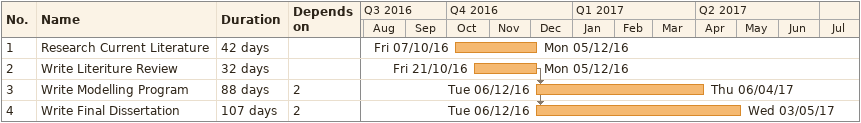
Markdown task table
| ID | Task | Duration | Start | Finish | Predecessors |
|---|---|---|---|---|---|
| 1 | Research Current Literature | 42d | 2016-10-07 | 2016-12-05 |  |
| 2 | Write Literiture Review | 32d | 2016-10-21 | 2016-12-05 |  |
| 3 | Write Modelling Program | 88d | 2016-12-06 | 2017-04-06 | 2 |
| 4 | Write Final Dissertation | 107d | 2016-12-06 | 2017-05-03 | 2 |
